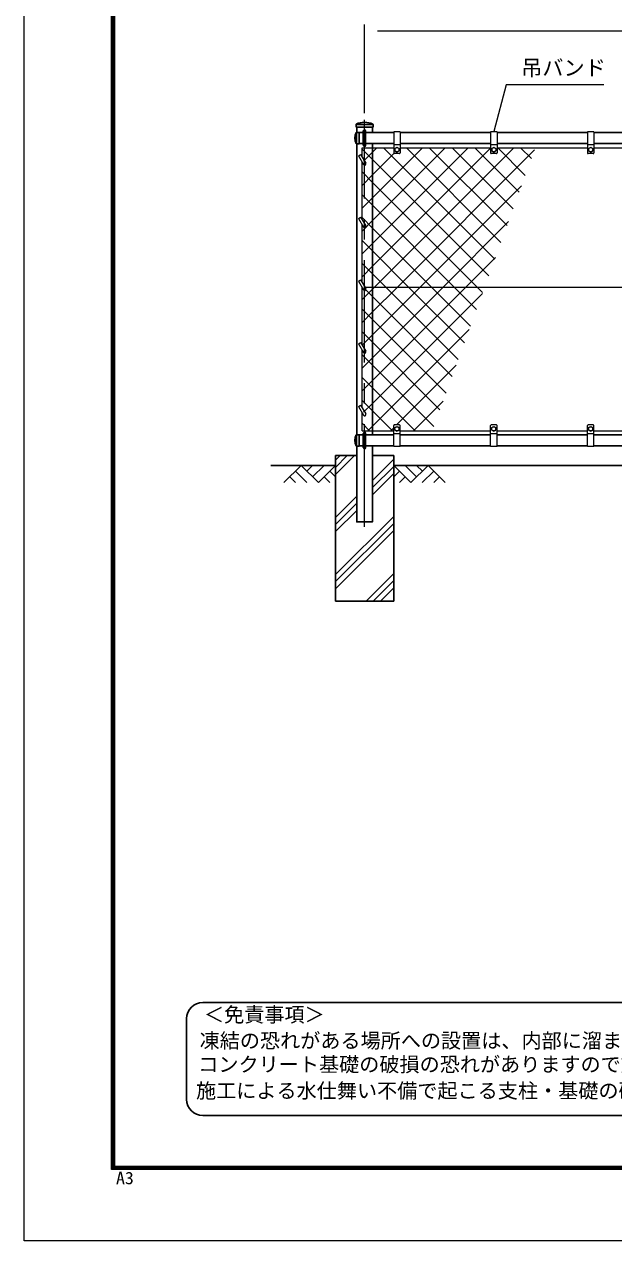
# Model space of a CAD drawing. Units: millimetres, scale not verified. Extents: x -4200 to 4200, y -2970 to 2970.
# Drawn here: x -4200 to -2375, y -2970 to 795 of the extents above; entities that cross this region are included whole.
import ezdxf
from ezdxf.enums import TextEntityAlignment as Align

# ---------------------------------------------------------------- set-up
doc = ezdxf.new("R2010")
doc.units = ezdxf.units.MM
doc.header["$LTSCALE"] = 10
doc.linetypes.add('USER3', pattern=[50.8, 31.75, -6.35, 6.35, -6.35])
for name, color, linetype, lineweight in [('0-6_23', 2, 'Continuous', 9), ('0-A_D-STR1', 1, 'Continuous', 25), ('0-B_D-DCR-HCH', 7, 'Continuous', 13), ('0-C_D-STR2', 7, 'Continuous', 13), ('0-D_D-STR3', 3, 'Continuous', 13), ('0-E_D-BMK', 2, 'USER3', 13), ('0-F_D-STR-DIM', 7, 'Continuous', 13), ('1-1_D-STR4', 7, 'Continuous', 25), ('1-2_D-BGD', 7, 'Continuous', 25), ('1-3_D-STR-TXT', 7, 'Continuous', 13), ('1-4_D-TTL-TXT', 7, 'Continuous', 25)]:
    doc.layers.add(name, color=color, linetype=linetype, lineweight=lineweight)
doc.styles.add('ＭＳ ゴシック', font='')
doc.styles.get('ＭＳ ゴシック').set_extended_font_data('MS Gothic')

msp = doc.modelspace()

# ---------------------------------------------------------------- linework, layer by layer
at = {"layer": '0-6_23'}
for points in [[(-4200, 2970), (4200, 2970), (4200, -2970), (-4200, -2970)], [(-3930, 2750), (3930, 2750), (3930, -2750), (-3930, -2750)], [(-3927.5, 2747.5), (3927.5, 2747.5), (3927.5, -2747.5), (-3927.5, -2747.5)], [(-3925, 2745), (3925, 2745), (3925, -2745), (-3925, -2745)], [(-3922.5, 2742.5), (3922.5, 2742.5), (3922.5, -2742.5), (-3922.5, -2742.5)], [(-3920, 2740), (3920, 2740), (3920, -2740), (-3920, -2740)]]:
    msp.add_lwpolyline(points, close=True, dxfattribs=at)
at = {"layer": '0-A_D-STR1'}
for p, q in [((-3172.5, 485.33), (-3172.5, 477)), ((-3120.3, 485), (-3172.5, 485)), ((-3120.3, 477), (-3172.5, 477)), ((-3171.73, 460.5), (-3163.4, 460.5)), ((-3171.4, 460.5), (-3171.4, 425.5)), ((-3170.7, 477), (-3170.7, 460.5)), ((-3163.4, 460.5), (-3163.4, 425.5)), ((-3150.4, 460), (-3163.4, 460)), ((-3056.4, 460), (-3142.4, 460)), ((-3122.1, 460), (-3122.1, 477)), ((-3120.3, 485.33), (-3120.3, 477)), ((-2756.4, 460), (-3036.4, 460)), ((-2456.4, 460), (-2736.4, 460)), ((-2156.4, 460), (-2436.4, 460)), ((-3171.73, 425.5), (-3163.4, 425.5)), ((-3170.7, 425.5), (-3170.7, -475.5)), ((-3150.4, 426), (-3163.4, 426)), ((-3056.4, 426), (-3142.4, 426)), ((-3122.1, -476), (-3122.1, 426)), ((-2756.4, 426), (-3036.4, 426)), ((-2456.4, 426), (-2736.4, 426)), ((-2156.4, 426), (-2436.4, 426)), ((-3171.73, -475.5), (-3163.4, -475.5)), ((-3171.4, -510.5), (-3171.4, -475.5)), ((-3163.4, -510.5), (-3163.4, -475.5)), ((-3150.4, -476), (-3163.4, -476)), ((-3056.4, -476), (-3142.4, -476)), ((-2756.4, -476), (-3036.4, -476)), ((-2456.4, -476), (-2736.4, -476)), ((-2156.4, -476), (-2436.4, -476)), ((-3171.73, -510.5), (-3163.4, -510.5)), ((-3150.4, -510), (-3163.4, -510)), ((-3056.4, -510), (-3142.4, -510)), ((-2756.4, -510), (-3036.4, -510)), ((-2456.4, -510), (-2736.4, -510)), ((-2156.4, -510), (-2436.4, -510))]:
    msp.add_line(p, q, dxfattribs=at)
msp.add_lwpolyline([(-3170.7, -510.5), (-3170.7, -745), (-3122.1, -745), (-3122.1, -510)], dxfattribs=at)
for centre, radius, start, end in [((-3146.4, 432.66), 59.34, 64.40505, 115.59495), ((-3141.18, 443), 35.72, 151.52136, 208.47864), ((-3171.73, 459.5), 1, 90, 147.70173), ((-3171.5, 485.33), 1, 122.29827, 180), ((-3121.3, 485.33), 1, 0, 57.70173), ((-3171.73, 426.5), 1, 212.29827, 270), ((-3141.18, -493), 35.72, 151.52136, 208.47864), ((-3171.73, -476.5), 1, 90, 147.70173), ((-3171.73, -509.5), 1, 212.29827, 270)]:
    msp.add_arc(centre, radius, start, end, dxfattribs=at)
at = {"layer": '0-B_D-DCR-HCH'}
for p, q in [((-3236.4, -598.45), (-3177.95, -540)), ((-3236.4, -576.35), (-3200.05, -540)), ((-3236.4, -554.26), (-3222.14, -540)), ((-3122.1, -616.73), (-3056.4, -551.03)), ((-3342.82, -570), (-3396.04, -623.21)), ((-3360.56, -587.74), (-3324.92, -623.21)), ((-3342.82, -570), (-3289.61, -623.21)), ((-3325.09, -587.74), (-3307.35, -570)), ((-3307.35, -605.47), (-3271.87, -570)), ((-3289.61, -623.21), (-3236.4, -570)), ((-3254.14, -587.74), (-3236.4, -605.39)), ((-3122.1, -638.83), (-3056.4, -573.13)), ((-3122.1, -660.93), (-3056.4, -595.23)), ((-3003.19, -623.21), (-3056.4, -570)), ((-3038.66, -587.74), (-3056.4, -605.39)), ((-2985.45, -605.47), (-3020.92, -570)), ((-2949.98, -570), (-3003.19, -623.21)), ((-2967.62, -587.83), (-2985.45, -570)), ((-2932.24, -587.74), (-2967.88, -623.21)), ((-2949.98, -570), (-2896.76, -623.21)), ((-3378.3, -605.47), (-3360.48, -623.21)), ((-3271.87, -605.47), (-3254.06, -623.21)), ((-3020.92, -605.47), (-3038.74, -623.21)), ((-2914.5, -605.47), (-2932.32, -623.21)), ((-3236.4, -731.03), (-3170.7, -665.33)), ((-3236.4, -753.13), (-3170.7, -687.43)), ((-3236.4, -775.23), (-3170.7, -709.53)), ((-3236.4, -907.81), (-3056.4, -727.81)), ((-3236.4, -929.91), (-3056.4, -749.91)), ((-3236.4, -952), (-3056.4, -772)), ((-3141.81, -990), (-3056.4, -904.59)), ((-3119.72, -990), (-3056.4, -926.68)), ((-3097.62, -990), (-3056.4, -948.78))]:
    msp.add_line(p, q, dxfattribs=at)
at = {"layer": '0-C_D-STR2'}
for p, q in [((-3122.1, 187.6), (-2896.7, 413)), ((-3122.1, 116.89), (-2825.99, 413)), ((-2743.17, 68.36), (-3087.82, 413)), ((-2724.31, 120.2), (-3017.11, 413)), ((-2705.44, 172.04), (-2946.4, 413)), ((-2686.57, 223.88), (-2875.69, 413)), ((-2667.7, 275.72), (-2804.98, 413)), ((-2648.83, 327.56), (-2734.27, 413)), ((-2629.96, 379.41), (-2663.56, 413)), ((-3122.1, 305.86), (-3154.4, 338.16)), ((-2797.24, -19), (-3122.1, 305.86)), ((-3122.1, 235.15), (-3154.4, 267.45)), ((-2867.95, -19), (-3122.1, 235.15)), ((-3122.1, 164.44), (-3154.4, 196.74)), ((-3154.4, 155.3), (-3122.1, 187.6)), ((-2938.66, -19), (-3122.1, 164.44)), ((-2904.44, -19), (-2700.88, 184.55)), ((-3122.1, 93.73), (-3154.4, 126.03)), ((-3154.4, 84.59), (-3122.1, 116.89)), ((-3009.37, -19), (-3122.1, 93.73)), ((-3122.1, 23.02), (-3154.4, 55.32)), ((-2833.73, -19), (-2741.35, 73.38)), ((-3080.08, -19), (-3122.1, 23.02)), ((-3122.1, -236.66), (-2904.44, -19)), ((-3122.1, -307.37), (-2833.73, -19)), ((-2856.39, -242.7), (-3080.08, -19)), ((-2837.52, -190.85), (-3009.37, -19)), ((-2818.65, -139.01), (-2938.66, -19)), ((-2799.78, -87.17), (-2867.95, -19)), ((-2780.91, -35.33), (-2797.24, -19)), ((-3122.1, -118.41), (-3154.4, -86.11)), ((-2894.13, -346.38), (-3122.1, -118.41)), ((-3122.1, -189.12), (-3154.4, -156.82)), ((-2912.99, -398.22), (-3122.1, -189.12)), ((-3154.4, -268.96), (-3122.1, -236.66)), ((-3047.59, -445), (-2862.74, -260.15)), ((-3154.4, -339.67), (-3122.1, -307.37)), ((-2994.88, -463), (-2903.2, -371.32)), ((-3131.06, -463), (-3154.4, -439.66)), ((-3065.59, -463), (-3056.4, -453.81))]:
    msp.add_line(p, q, dxfattribs=at)
for points in [[(-3154.4, 226.01), (-3122.1, 258.31), (-2967.41, 413)], [(-3154.4, -56.83), (-3122.1, -24.53), (-3116.57, -19), (-2684.57, 413)], [(-3154.4, 13.88), (-3122.1, 46.18), (-2756.4, 411.88)], [(-2762.04, 16.51), (-3122.1, 376.57), (-3154.4, 408.87)], [(-3154.4, -127.54), (-3122.1, -95.24), (-3045.86, -19), (-2619.95, 406.91)], [(-3154.4, 296.72), (-3122.1, 329.02), (-3055.67, 395.46)], [(-3150.22, 371.61), (-3122.1, 399.73), (-3108.83, 413)], [(-3153.99, -197.85), (-3122.1, -165.95), (-2975.15, -19), (-2660.42, 295.73)], [(-2875.26, -294.54), (-3122.1, -47.69), (-3142.9, -26.9)], [(-3149.55, -405.54), (-3122.1, -378.08), (-2781.81, -37.8)], [(-3136.3, -463), (-3122.1, -448.8), (-2822.27, -148.97)], [(-2931.86, -450.06), (-3122.1, -259.83), (-3154.4, -227.53)], [(-2989.64, -463), (-3122.1, -330.54), (-3154.4, -298.24)], [(-3060.35, -463), (-3122.1, -401.25), (-3154.4, -368.95)]]:
    msp.add_lwpolyline(points, dxfattribs=at)
at = {"layer": '0-D_D-STR3'}
for p, q in [((-3150.4, 421), (-3150.4, 465)), ((-3142.4, 421), (-3142.4, 465)), ((-3056.4, 462), (-3056.4, 397)), ((-3036.4, 462), (-3056.4, 462)), ((-3036.4, 462), (-3036.4, 397)), ((-2756.4, 462), (-2756.4, 397)), ((-2736.4, 462), (-2756.4, 462)), ((-2736.4, 462), (-2736.4, 397)), ((-2456.4, 462), (-2456.4, 397)), ((-2436.4, 462), (-2456.4, 462)), ((-2436.4, 462), (-2436.4, 397)), ((-3036.4, 422), (-3056.4, 422)), ((-3052.9, 410.74), (-3046.4, 414.5)), ((-3046.4, 414.5), (-3039.9, 410.74)), ((-2736.4, 422), (-2756.4, 422)), ((-2752.9, 410.74), (-2746.4, 414.5)), ((-2746.4, 414.5), (-2739.9, 410.74)), ((-2436.4, 422), (-2456.4, 422)), ((-2452.9, 410.74), (-2446.4, 414.5)), ((-2446.4, 414.5), (-2439.9, 410.74)), ((-3165.79, 388.59), (-3158.86, 392.59)), ((-3165.79, 388.59), (-3149.86, 361)), ((-3158.86, 392.59), (-3142.94, 365)), ((-3154.4, 384.86), (-3154.4, 413)), ((-3154.4, 413), (-3056.4, 413)), ((-3038.4, 395), (-3054.4, 395)), ((-3052.9, 410.74), (-3052.9, 403.26)), ((-3039.9, 410.74), (-3039.9, 403.26)), ((-3036.4, 413), (-2756.4, 413)), ((-2738.4, 395), (-2754.4, 395)), ((-2752.9, 410.74), (-2752.9, 403.26)), ((-2739.9, 410.74), (-2739.9, 403.26)), ((-2736.4, 413), (-2456.4, 413)), ((-2438.4, 395), (-2454.4, 395)), ((-2452.9, 410.74), (-2452.9, 403.26)), ((-2439.9, 410.74), (-2439.9, 403.26)), ((-2436.4, 413), (-2156.4, 413)), ((-3154.4, 190.86), (-3154.4, 368.86)), ((-3165.79, 194.59), (-3158.86, 198.59)), ((-3165.79, 194.59), (-3149.86, 167)), ((-3158.86, 198.59), (-3142.94, 171)), ((-3154.4, -3.14), (-3154.4, 174.86)), ((-3165.79, 0.59), (-3158.86, 4.59)), ((-3165.79, 0.59), (-3149.86, -27)), ((-3158.86, 4.59), (-3142.94, -23)), ((-3154.4, -197.14), (-3154.4, -19.14)), ((-1154.48, -19), (-3145.24, -19)), ((-3165.79, -193.41), (-3158.86, -189.41)), ((-3165.79, -193.41), (-3149.86, -221)), ((-3158.86, -189.41), (-3142.94, -217)), ((-3154.4, -391.14), (-3154.4, -213.14)), ((-3165.79, -387.41), (-3158.86, -383.41)), ((-3165.79, -387.41), (-3149.86, -415)), ((-3158.86, -383.41), (-3142.94, -411)), ((-3154.4, -463), (-3154.4, -407.14)), ((-3056.4, -512), (-3056.4, -447)), ((-3038.4, -445), (-3054.4, -445)), ((-3036.4, -512), (-3036.4, -447)), ((-2756.4, -512), (-2756.4, -447)), ((-2738.4, -445), (-2754.4, -445)), ((-2736.4, -512), (-2736.4, -447)), ((-2456.4, -512), (-2456.4, -447)), ((-2438.4, -445), (-2454.4, -445)), ((-2436.4, -512), (-2436.4, -447)), ((-3154.4, -463), (-3056.4, -463)), ((-3150.4, -515), (-3150.4, -471)), ((-3142.4, -515), (-3142.4, -471)), ((-3036.4, -472), (-3056.4, -472)), ((-3052.9, -460.74), (-3052.9, -453.26)), ((-3052.9, -460.74), (-3046.4, -464.5)), ((-3046.4, -464.5), (-3039.9, -460.74)), ((-3039.9, -460.74), (-3039.9, -453.26)), ((-3036.4, -463), (-2756.4, -463)), ((-2736.4, -472), (-2756.4, -472)), ((-2752.9, -460.74), (-2752.9, -453.26)), ((-2752.9, -460.74), (-2746.4, -464.5)), ((-2746.4, -464.5), (-2739.9, -460.74)), ((-2739.9, -460.74), (-2739.9, -453.26)), ((-2736.4, -463), (-2456.4, -463)), ((-2436.4, -472), (-2456.4, -472)), ((-2452.9, -460.74), (-2452.9, -453.26)), ((-2452.9, -460.74), (-2446.4, -464.5)), ((-2446.4, -464.5), (-2439.9, -460.74)), ((-2439.9, -460.74), (-2439.9, -453.26)), ((-2436.4, -463), (-2156.4, -463)), ((-3036.4, -512), (-3056.4, -512)), ((-2736.4, -512), (-2756.4, -512)), ((-2436.4, -512), (-2456.4, -512))]:
    msp.add_line(p, q, dxfattribs=at)
for points in [[(-3052.9, 403.26), (-3046.4, 399.5), (-3039.9, 403.26)], [(-2752.9, 403.26), (-2746.4, 399.5), (-2739.9, 403.26)], [(-2452.9, 403.26), (-2446.4, 399.5), (-2439.9, 403.26)], [(-3052.9, -453.26), (-3046.4, -449.5), (-3039.9, -453.26)], [(-2752.9, -453.26), (-2746.4, -449.5), (-2739.9, -453.26)], [(-2452.9, -453.26), (-2446.4, -449.5), (-2439.9, -453.26)]]:
    msp.add_lwpolyline(points, dxfattribs=at)
for centre in [(-3046.4, 407), (-2746.4, 407), (-2446.4, 407), (-3046.4, -457), (-2746.4, -457), (-2446.4, -457)]:
    msp.add_circle(centre, 6.49, dxfattribs=at)
for centre, radius, start, end in [((-3146.4, 465), 4, 0, 180), ((-3146.4, 421), 4, 180, 0), ((-3054.4, 397), 2, 180, 270), ((-3038.4, 397), 2, 270, 0), ((-2754.4, 397), 2, 180, 270), ((-2738.4, 397), 2, 270, 0), ((-2454.4, 397), 2, 180, 270), ((-2438.4, 397), 2, 270, 0), ((-3146.4, 363), 4, 210, 30), ((-3146.4, 169), 4, 210, 30), ((-3146.4, -25), 4, 210, 30), ((-3146.4, -219), 4, 210, 30), ((-3146.4, -413), 4, 210, 30), ((-3054.4, -447), 2, 90, 180), ((-3038.4, -447), 2, 0, 90), ((-2754.4, -447), 2, 90, 180), ((-2738.4, -447), 2, 0, 90), ((-2454.4, -447), 2, 90, 180), ((-2438.4, -447), 2, 0, 90), ((-3146.4, -471), 4, 0, 180), ((-3146.4, -515), 4, 180, 0)]:
    msp.add_arc(centre, radius, start, end, dxfattribs=at)
at = {"layer": '0-E_D-BMK'}
msp.add_line((-3146.4, -760), (-3146.4, 500), dxfattribs=at)
at = {"layer": '0-F_D-STR-DIM'}
for p, q in [((-3146.4, 520), (-3146.4, 795)), ((-3106.4, 775), (-1186.4, 775))]:
    msp.add_line(p, q, dxfattribs=at)
at = {"layer": '1-1_D-STR4'}
for p, q in [((-3170.7, -540), (-3236.4, -540)), ((-3056.4, -540), (-3122.1, -540))]:
    msp.add_line(p, q, dxfattribs=at)
msp.add_lwpolyline([(-3236.4, -540), (-3236.4, -990), (-3056.4, -990), (-3056.4, -540)], dxfattribs=at)
at = {"layer": '1-2_D-BGD'}
for p, q in [((-3236.4, -570), (-3436.4, -570)), ((-1236.4, -570), (-3056.4, -570))]:
    msp.add_line(p, q, dxfattribs=at)
at = {"layer": '1-3_D-STR-TXT'}
msp.add_lwpolyline([(-2405.96, 608.26), (-2708.41, 608.26), (-2745.9, 463.94)], dxfattribs=at)
at = {"layer": '1-4_D-TTL-TXT', "color": 2}
for p, q in [((-1201.89, -2232.69), (-3647.44, -2232.69)), ((-3697.44, -2282.69), (-3697.44, -2532.69)), ((-3647.44, -2582.69), (-1201.89, -2582.69))]:
    msp.add_line(p, q, dxfattribs=at)
for centre, start, end in [((-3647.44, -2282.69), 90, 180), ((-3647.44, -2532.69), 180, 270)]:
    msp.add_arc(centre, 50, start, end, dxfattribs=at)

# ---------------------------------------------------------------- texts
at = {"layer": '0-6_23', "style": 'ＭＳ ゴシック', "width": 1.05}
msp.add_text('A3', height=38.48, dxfattribs=at).set_placement((-3916.09, -2806.81), align=Align.BOTTOM_LEFT)
at = {"layer": '1-3_D-STR-TXT', "style": 'ＭＳ ゴシック'}
msp.add_text('吊バンド', height=48.09, dxfattribs=at).set_placement((-2661.8, 622.11), align=Align.BOTTOM_LEFT)
at = {"layer": '1-4_D-TTL-TXT', "style": 'ＭＳ ゴシック'}
for s, p in [('＜免責事項＞ \u3000\u3000', (-3643.74, -2306.87)), ('凍結の恐れがある場所への設置は、内部に溜まった雨水等の凍結融解により支柱の破損や', (-3657.26, -2387.36)), ('コンクリート基礎の破損の恐れがありますので施工時、水仕舞いを行ってください。', (-3661.37, -2460.79)), ('施工による水仕舞い不備で起こる支柱・基礎の破損について当社は責任を負いかねます。 ', (-3668.37, -2542.28))]:
    msp.add_text(s, height=45.67, dxfattribs=at).set_placement(p, align=Align.BOTTOM_LEFT)

doc.saveas('drawing.dxf')
